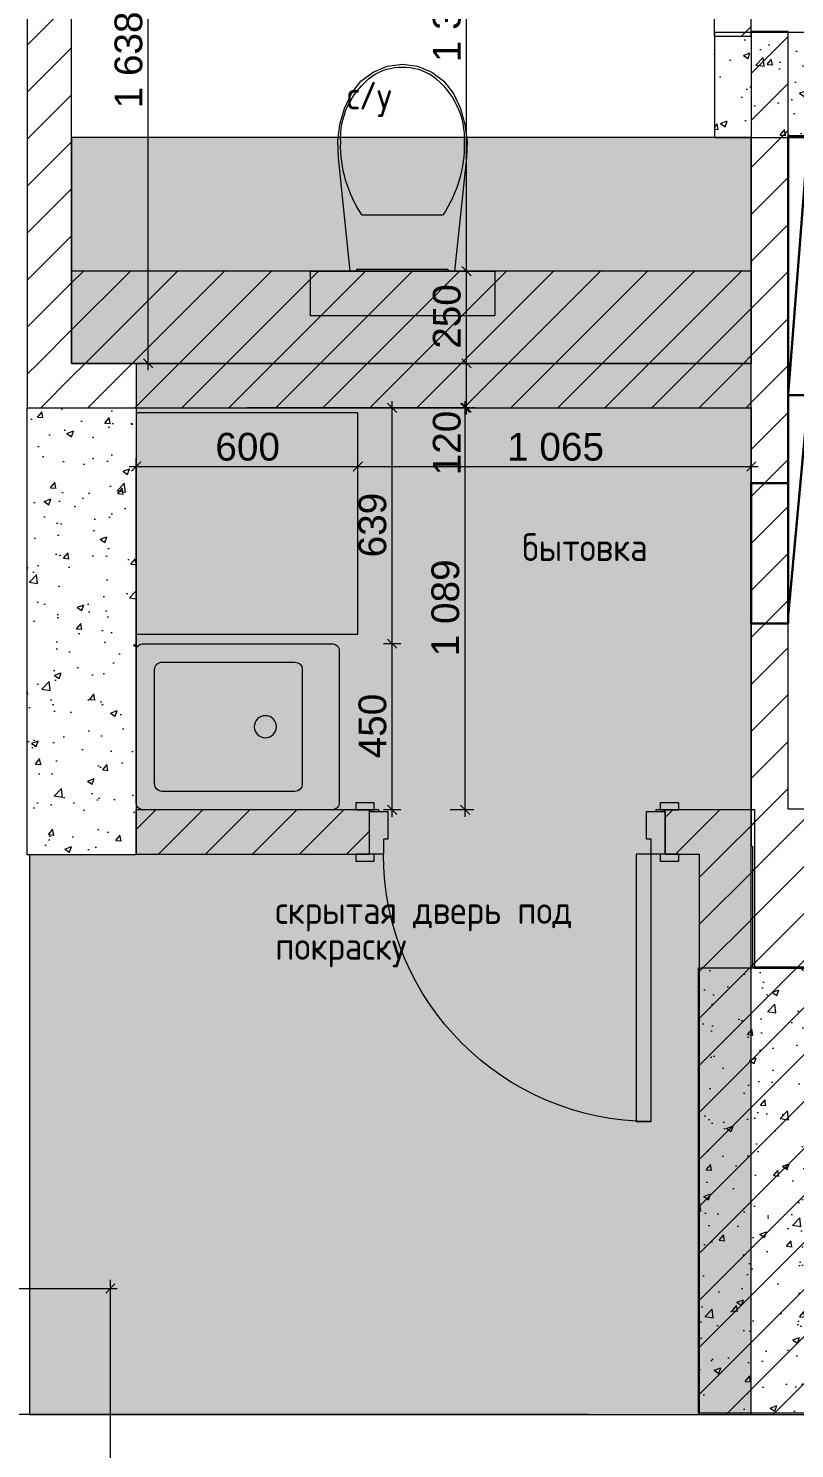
# Model space of a CAD drawing. Header units: millimetres. Extents: x 2336463 to 2579121, y 595385 to 778077.
# Drawn here: x 2437519 to 2439593, y 633169 to 637015 of the extents above; entities that cross this region are included whole.
import ezdxf

# ---------------------------------------------------------------- set-up
doc = ezdxf.new("R2010")
doc.units = ezdxf.units.MM
doc.header["$MEASUREMENT"] = 0
for name, color, linetype in [('+возводимые стены', 7, 'Continuous'), ('1 Планировка размеры', 7, 'Continuous'), ('Интерьер - Мебель', 7, 'Continuous'), ('сит план', 7, 'Continuous')]:
    doc.layers.add(name, color=color, linetype=linetype)
for name, color, linetype, lineweight in [('+возводимые стены_Ном._пера__1', 7, 'Continuous', 13), ('+возводимые стены_Ном._пера__101', 252, 'Continuous', 5), ('Двери ARCHICAD_Ном._пера__1', 7, 'Continuous', 13), ('Интерьер - Мебель_Ном._пера__1', 7, 'Continuous', 13), ('Конструктив - Стены Несущие_Ном._пера__21', 7, 'Continuous', 30), ('сит план_Ном._пера__1', 7, 'Continuous', 13), ('сит план_Ном._пера__21', 7, 'Continuous', 30)]:
    doc.layers.add(name, color=color, linetype=linetype, lineweight=lineweight)
for name, color, linetype, lineweight, true_color in [('+возводимые стены_Ном._пера__119', 7, 'Continuous', 0, 0xdecbcb), ('+возводимые стены_Ном._пера__169', 7, 'Continuous', 5, 0x68b353), ('+возводимые стены_Ном._пера__242', 7, 'Continuous', 13, 0x1b55b5), ('+размер планировка_Ном._пера__242', 7, 'Continuous', 13, 0x1b55b5), ('1 Планировка размеры_Ном._пера__242', 7, 'Continuous', 13, 0x1b55b5), ('сит план_Ном._пера__87', 7, 'Continuous', 20, 0x6a6a6a)]:
    doc.layers.add(name, color=color, linetype=linetype, lineweight=lineweight, true_color=true_color)
doc.styles.add('СГЕНЕРИР_СТИЛЬ_1', font='arial.ttf')
doc.styles.add('СГЕНЕРИР_СТИЛЬ_4', font='isocp.shx')
doc.dimstyles.new('СГЕНЕРИР_СТИЛЬ__1', dxfattribs={"dimtxt": 75, "dimasz": 23.75, "dimexe": 0.18, "dimexo": 300, "dimgap": 0, "dimtad": 1, "dimtih": 1, "dimtoh": 1, "dimdec": 0, "dimzin": 0, "dimdsep": 46, "dimtxsty": 'СГЕНЕРИР_СТИЛЬ_1', "dimblk": 'ARROWHEAD_6', "dimblk1": 'ARROWHEAD_6', "dimblk2": 'ARROWHEAD_6', "dimcen": 0.09, "dimclrd": 256, "dimclre": 256, "dimclrt": 256, "dimazin": 0, "dimtfac": 1, "dimtdec": 4, "dimtmove": 0, "dimatfit": 3, "dimfxl": 0, "dimtolj": 1, "dimtzin": 0, "dimarcsym": 0})
doc.dimstyles.new('СГЕНЕРИР_СТИЛЬ__2', dxfattribs={"dimtxt": 75, "dimasz": 23.75, "dimexe": 0.18, "dimexo": 300, "dimgap": 0, "dimtad": 1, "dimdec": 0, "dimzin": 0, "dimdsep": 46, "dimtxsty": 'СГЕНЕРИР_СТИЛЬ_1', "dimblk": 'ARROWHEAD_6', "dimblk1": 'ARROWHEAD_6', "dimblk2": 'ARROWHEAD_6', "dimcen": 0.09, "dimclrd": 256, "dimclre": 256, "dimclrt": 256, "dimazin": 0, "dimtfac": 1, "dimtdec": 4, "dimtmove": 0, "dimatfit": 3, "dimfxl": 0, "dimtolj": 1, "dimtzin": 0, "dimarcsym": 0})
pattern_1 = [(45, (2086872.015, 585813.69), (-63.639609, 63.639609), [])]
pattern_2 = [(50, (2086872.01, 585813.69), (-182.18467, 15.939086), [19.05, -209.55]), (355, (2086872.01, 585813.69), (-35.24342, 191.05685), [15.24, -167.64058]), (100.451445, (2086887.2, 585812.36), (146.94125, 175.11775), [16.19001, -178.09024]), (46.1842, (2086872.01, 585864.49), (-271.07904, 42.04233), [28.575, -314.325]), (96.63556, (2086894.6, 585860.98), (237.40413, 247.42612), [24.28502, -267.1356]), (351.18415, (2086872.01, 585864.49), (237.40413, 247.42612), [22.85997, -251.45973]), (21, (2086897.41, 585851.79), (-151.61439, 102.2652), [19.05, -209.55]), (326, (2086897.41, 585851.79), (61.80203, 184.18797), [15.24, -167.64]), (71.451445, (2086910.05, 585843.26), (213.41642, 81.92277), [16.19001, -178.08994]), (37.5, (2086872.015, 585813.686), (3.088603, 84.555039), [0, -165.608, 0, -170.18, 0, -168.275]), (7.5, (2086872.015, 585813.69), (66.819663, 100.180575), [0, -97.028, 0, -161.798, 0, -64.135]), (327.5, (2086815.37, 585813.686), (-135.590595, 5.728744), [0, -63.5, 0, -198.12, 0, -262.89]), (317.5, (2086789.97, 585813.69), (148.12918, 25.42649), [0, -82.55, 0, -131.572, 0, -186.69])]

# ---------------------------------------------------------------- blocks, each defined once
blk = doc.blocks.new('Перекрытие_129', base_point=(2437810.8, 635374.6))
at = {"layer": 'Интерьер - Мебель_Ном._пера__1', "color": 7, "linetype": 'Continuous', "lineweight": 13, "flags": 128}
blk.add_lwpolyline([(2437810.8, 635374.6), (2438410.8, 635374.6), (2438410.8, 635974.6), (2437810.8, 635974.6)], close=True, dxfattribs=at)
blk = doc.blocks.new('Стена_418', base_point=(2439376.3, 637865.4))
at = {"layer": 'сит план_Ном._пера__87', "linetype": 'Continuous', "lineweight": 20, "true_color": 0x6a6a6a}
h = blk.add_hatch(dxfattribs=at)
h.set_pattern_fill('Блоки_Бетонные_Эффективные', color=251, style=0, pattern_type=2)
h.set_pattern_definition(pattern_1)
h.paths.add_polyline_path([(2439376.3, 637865.4), (2439375.7, 636994.1), (2439475.7, 636994), (2439476.3, 637865.3)])
at = {"layer": 'сит план_Ном._пера__1', "color": 7, "linetype": 'Continuous', "lineweight": 13, "flags": 128}
for points in [[(2439376.3, 637865.4), (2439375.7, 636994.1)], [(2439476.3, 637865.3), (2439376.3, 637865.4)], [(2439476.3, 637864.8), (2439476.3, 637865.3)], [(2439475.7, 636994), (2439476.3, 637764.8)], [(2439375.7, 636994.1), (2439475.7, 636994)]]:
    blk.add_lwpolyline(points, dxfattribs=at)
blk = doc.blocks.new('Стена_422', base_point=(2439476.2, 637006.8))
at = {"layer": 'сит план_Ном._пера__87', "linetype": 'Continuous', "lineweight": 20, "true_color": 0x6a6a6a}
h = blk.add_hatch(dxfattribs=at)
h.set_pattern_fill('Блоки_Бетонные_Эффективные', color=251, style=0, pattern_type=2)
h.set_pattern_definition(pattern_1)
h.paths.add_polyline_path([(2439576.2, 634900.8), (2439576.2, 637006.8), (2439476.2, 637006.8), (2439476.2, 634900.8)])
h = blk.add_hatch(dxfattribs=at)
h.set_pattern_fill('Блоки_Бетонные_Эффективные', color=251, style=0, pattern_type=2)
h.set_pattern_definition(pattern_1)
h.paths.add_polyline_path([(2439576.2, 634900.8), (2439476.2, 634800.8), (2439576.2, 634800.8)])
h = blk.add_hatch(dxfattribs=at)
h.set_pattern_fill('Блоки_Бетонные_Эффективные', color=251, style=0, pattern_type=2)
h.set_pattern_definition(pattern_1)
h.paths.add_polyline_path([(2439576.2, 634900.8), (2439476.2, 634900.8), (2439476.2, 634800.8)])
at = {"layer": 'сит план_Ном._пера__1', "color": 7, "linetype": 'Continuous', "lineweight": 13, "flags": 128}
for points in [[(2439476.2, 637006.8), (2439476.2, 636108.2)], [(2439576.2, 637006.8), (2439476.2, 637006.8)], [(2439576.2, 634900.8), (2439576.2, 637006.8)], [(2439476.2, 635988.2), (2439476.2, 634800.8)]]:
    blk.add_lwpolyline(points, dxfattribs=at)
blk = doc.blocks.new('Стена_423', base_point=(2439476.2, 634800.8))
at = {"layer": 'сит план_Ном._пера__87', "linetype": 'Continuous', "lineweight": 20, "true_color": 0x6a6a6a}
h = blk.add_hatch(dxfattribs=at)
h.set_pattern_fill('Блоки_Бетонные_Эффективные', color=251, style=0, pattern_type=2)
h.set_pattern_definition(pattern_1)
h.paths.add_polyline_path([(2439576.2, 634800.8), (2439926.2, 634800.8), (2439926.2, 634900.8), (2439576.2, 634900.8)])
h = blk.add_hatch(dxfattribs=at)
h.set_pattern_fill('Блоки_Бетонные_Эффективные', color=251, style=0, pattern_type=2)
h.set_pattern_definition(pattern_1)
h.paths.add_polyline_path([(2440026.2, 634900.8), (2439926.2, 634900.8), (2440026.2, 634800.8)])
h = blk.add_hatch(dxfattribs=at)
h.set_pattern_fill('Блоки_Бетонные_Эффективные', color=251, style=0, pattern_type=2)
h.set_pattern_definition(pattern_1)
h.paths.add_polyline_path([(2440026.2, 634800.8), (2439926.2, 634900.8), (2439926.2, 634800.8)])
at = {"layer": 'сит план_Ном._пера__1', "color": 7, "linetype": 'Continuous', "lineweight": 13, "flags": 128}
for points in [[(2439926.2, 634900.8), (2439576.2, 634900.8)], [(2440026.2, 634800.8), (2440026.2, 634900.8)], [(2439476.2, 634800.8), (2439479.2, 634800.8)], [(2439629.2, 634800.8), (2440026.2, 634800.8)]]:
    blk.add_lwpolyline(points, dxfattribs=at)
blk = doc.blocks.new('Стена_425', base_point=(2439335.4, 634469.6))
at = {"layer": 'сит план_Ном._пера__87', "linetype": 'Continuous', "lineweight": 20, "true_color": 0x6a6a6a}
h = blk.add_hatch(dxfattribs=at)
h.set_pattern_fill('Блоки_Бетонные_Эффективные', color=251, style=0, pattern_type=2)
h.set_pattern_definition(pattern_1)
h.paths.add_polyline_path([(2439335.4, 634469.6), (2439335.4, 633261.6), (2439630.4, 633261.6), (2439630.4, 634469.6)])
at = {"layer": 'сит план_Ном._пера__1', "color": 7, "linetype": 'Continuous', "lineweight": 13, "flags": 128}
for points in [[(2439335.4, 634469.6), (2439335.4, 633261.6)], [(2439630.4, 634469.6), (2439485.4, 634469.6)], [(2439630.4, 633261.6), (2439630.4, 634469.6)], [(2439335.4, 633261.6), (2439630.4, 633261.6)]]:
    blk.add_lwpolyline(points, dxfattribs=at)
blk = doc.blocks.new('Стена_432', base_point=(2439629.2, 634473.6))
at = {"layer": '+возводимые стены_Ном._пера__169', "linetype": 'Continuous', "lineweight": 5, "true_color": 0x68b353}
h = blk.add_hatch(dxfattribs=at)
h.set_pattern_fill('Блоки_Бетонные_Эффективные', color=85, style=0, pattern_type=2)
h.set_pattern_definition(pattern_1)
h.paths.add_polyline_path([(2439629.2, 634473.6), (2439629.2, 634800.8), (2439479.2, 634800.8), (2439479.2, 634473.6)])
at = {"layer": '+возводимые стены_Ном._пера__101', "color": 252, "linetype": 'Continuous', "lineweight": 5, "flags": 128}
for points in [[(2439479.2, 634800.8), (2439479.2, 634473.6)], [(2439629.2, 634473.6), (2439629.2, 634800.8)], [(2439479.2, 634473.6), (2439629.2, 634473.6)]]:
    blk.add_lwpolyline(points, dxfattribs=at)
blk = doc.blocks.new('Стена_434', base_point=(2437636.2, 636108.2))
at = {"layer": '+возводимые стены_Ном._пера__169', "linetype": 'Continuous', "lineweight": 5, "true_color": 0x68b353}
h = blk.add_hatch(dxfattribs=at)
h.set_pattern_fill('Блоки_Бетонные_Эффективные', color=85, style=0, pattern_type=2)
h.set_pattern_definition(pattern_1)
h.paths.add_polyline_path([(2437636.2, 636108.2), (2437636.2, 638103.9), (2437516.2, 638103.9), (2437516.2, 636108.2)])
h = blk.add_hatch(dxfattribs=at)
h.set_pattern_fill('Блоки_Бетонные_Эффективные', color=85, style=0, pattern_type=2)
h.set_pattern_definition(pattern_1)
h.paths.add_polyline_path([(2437636.2, 636108.2), (2437516.2, 635988.2), (2437636.2, 635988.2)])
h = blk.add_hatch(dxfattribs=at)
h.set_pattern_fill('Блоки_Бетонные_Эффективные', color=85, style=0, pattern_type=2)
h.set_pattern_definition(pattern_1)
h.paths.add_polyline_path([(2437636.2, 636108.2), (2437516.2, 636108.2), (2437516.2, 635988.2)])
at = {"layer": '+возводимые стены_Ном._пера__101', "color": 252, "linetype": 'Continuous', "lineweight": 5, "flags": 128}
for points in [[(2437516.2, 638103.9), (2437516.2, 635988.2)], [(2437636.2, 637866), (2437636.2, 638103.9)], [(2437636.2, 636108.2), (2437636.2, 637746)], [(2437516.2, 635988.2), (2437636.2, 635988.2)]]:
    blk.add_lwpolyline(points, dxfattribs=at)
blk = doc.blocks.new('Стена_435', base_point=(2437636.2, 636108.2))
at = {"layer": '+возводимые стены_Ном._пера__169', "linetype": 'Continuous', "lineweight": 5, "true_color": 0x68b353}
h = blk.add_hatch(dxfattribs=at)
h.set_pattern_fill('Блоки_Бетонные_Эффективные', color=85, style=0, pattern_type=2)
h.set_pattern_definition(pattern_1)
h.paths.add_polyline_path([(2437636.2, 635988.2), (2439476.2, 635988.2), (2439476.2, 636108.2), (2437636.2, 636108.2)])
at = {"layer": '+возводимые стены_Ном._пера__101', "color": 252, "linetype": 'Continuous', "lineweight": 5, "flags": 128}
for points in [[(2439476.2, 636108.2), (2437636.2, 636108.2)], [(2437636.2, 635988.2), (2439476.2, 635988.2)]]:
    blk.add_lwpolyline(points, dxfattribs=at)
blk = doc.blocks.new('Однопольная Дверь 25_4')
at = {"layer": 'Двери ARCHICAD_Ном._пера__1', "color": 7, "linetype": 'Continuous', "lineweight": 13}
for p, q in [((322, 0), (322, 724)), ((322, 724), (362, 724)), ((362, 724), (362, 0)), ((-437, 0), (-437, 19)), ((-437, 19), (-387, 19)), ((-387, 0), (-437, 0)), ((-400, 0), (-437, 0)), ((-400, 0), (-437, 0)), ((-362, 0), (-400, 0)), ((-400, 0), (-400, -115)), ((-400, 0), (-400, -115)), ((-400, 0), (-400, -115)), ((-387, 19), (-387, 0)), ((-362, -40), (-362, 0)), ((362, 0), (322, 0)), ((400, 0), (362, 0)), ((362, 0), (362, -40)), ((387, 19), (437, 19)), ((387, 0), (387, 19)), ((437, 0), (387, 0)), ((400, -115), (400, 0)), ((400, 0), (400, -115)), ((400, 0), (400, -115)), ((400, 0), (437, 0)), ((400, 0), (437, 0)), ((437, 19), (437, 0)), ((-350, -40), (-362, -40)), ((-350, -115), (-350, -40)), ((362, -40), (350, -40)), ((350, -40), (350, -115)), ((-400, -120), (-400, -115)), ((-400, -115), (-375, -115)), ((-400, -115), (-350, -115)), ((-400, -115), (-400, -120)), ((-400, -115), (-400, -120)), ((-375, -115), (-375, -120)), ((350, -115), (400, -115)), ((375, -120), (375, -115)), ((375, -115), (400, -115)), ((400, -115), (400, -120)), ((400, -115), (400, -120)), ((400, -115), (400, -120)), ((-437, -139), (-437, -120)), ((-437, -120), (-387, -120)), ((-400, -120), (-437, -120)), ((-400, -120), (-437, -120)), ((-387, -139), (-437, -139)), ((-375, -120), (-400, -120)), ((-387, -120), (-387, -139)), ((400, -120), (375, -120)), ((387, -120), (437, -120)), ((387, -139), (387, -120)), ((437, -139), (387, -139)), ((400, -120), (437, -120)), ((400, -120), (437, -120)), ((437, -120), (437, -139))]:
    blk.add_line(p, q, dxfattribs=at)
blk.add_arc((362, 0), 724, 90, 180, dxfattribs=at)
blk = doc.blocks.new('Стена_437', base_point=(2437810.8, 634779.3))
at = {"layer": '+возводимые стены_Ном._пера__169', "linetype": 'Continuous', "lineweight": 5, "true_color": 0x68b353}
h = blk.add_hatch(dxfattribs=at)
h.set_pattern_fill('Блоки_Бетонные_Эффективные', color=85, style=0, pattern_type=2)
h.set_pattern_definition(pattern_1)
h.paths.add_polyline_path([(2437810.8, 634899.3), (2437810.8, 634779.3), (2438442.7, 634779.3), (2438442.7, 634899.3)])
h = blk.add_hatch(dxfattribs=at)
h.set_pattern_fill('Блоки_Бетонные_Эффективные', color=85, style=0, pattern_type=2)
h.set_pattern_definition(pattern_1)
h.paths.add_polyline_path([(2439335.4, 634899.3), (2439242.7, 634899.3), (2439242.7, 634779.3), (2439335.4, 634779.3)])
at = {"layer": '+возводимые стены_Ном._пера__101', "color": 252, "linetype": 'Continuous', "lineweight": 5}
for p, q in [((2438442.7, 634899.3), (2438405.7, 634899.3)), ((2438442.7, 634894.3), (2438442.7, 634899.3)), ((2438442.7, 634779.3), (2438442.7, 634894.3)), ((2439242.7, 634899.3), (2439279.7, 634899.3)), ((2439242.7, 634894.3), (2439242.7, 634899.3)), ((2439242.7, 634779.3), (2439242.7, 634894.3)), ((2438442.7, 634779.3), (2438405.7, 634779.3)), ((2439242.7, 634779.3), (2439279.7, 634779.3))]:
    blk.add_line(p, q, dxfattribs=at)
at = {"layer": '+возводимые стены_Ном._пера__101', "color": 252, "linetype": 'Continuous', "lineweight": 5, "flags": 128}
for points in [[(2438442.7, 634899.3), (2437810.8, 634899.3)], [(2437810.8, 634779.3), (2437810.8, 634899.3)], [(2439335.4, 634899.3), (2439242.7, 634899.3)], [(2437810.8, 634779.3), (2438442.7, 634779.3)], [(2439242.7, 634779.3), (2439335.4, 634779.3)]]:
    blk.add_lwpolyline(points, dxfattribs=at)
at = {"layer": 'Двери ARCHICAD_Ном._пера__1', "color": 7, "linetype": 'Continuous', "lineweight": 13, "xscale": -0.9999999999999999, "zscale": 1000, "rotation": 180.000753891838}
blk.add_blockref('Однопольная Дверь 25_4', (2438842.7, 634779.3), dxfattribs=at)
blk = doc.blocks.new('Стена_438', base_point=(2439335.4, 634469.6))
at = {"layer": '+возводимые стены_Ном._пера__169', "linetype": 'Continuous', "lineweight": 5, "true_color": 0x68b353}
h = blk.add_hatch(dxfattribs=at)
h.set_pattern_fill('Блоки_Бетонные_Эффективные', color=85, style=0, pattern_type=2)
h.set_pattern_definition(pattern_1)
h.paths.add_polyline_path([(2439335.4, 634899.3), (2439335.4, 634779.3), (2439485.4, 634899.3)])
h = blk.add_hatch(dxfattribs=at)
h.set_pattern_fill('Блоки_Бетонные_Эффективные', color=85, style=0, pattern_type=2)
h.set_pattern_definition(pattern_1)
h.paths.add_polyline_path([(2439335.4, 634779.3), (2439485.4, 634779.3), (2439485.4, 634899.3)])
h = blk.add_hatch(dxfattribs=at)
h.set_pattern_fill('Блоки_Бетонные_Эффективные', color=85, style=0, pattern_type=2)
h.set_pattern_definition(pattern_1)
h.paths.add_polyline_path([(2439335.4, 634779.3), (2439335.4, 634469.6), (2439485.4, 634469.6), (2439485.4, 634779.3)])
at = {"layer": '+возводимые стены_Ном._пера__101', "color": 252, "linetype": 'Continuous', "lineweight": 5, "flags": 128}
for points in [[(2439485.4, 634899.3), (2439335.4, 634899.3)], [(2439485.4, 634469.6), (2439485.4, 634899.3)], [(2439335.4, 634779.3), (2439335.4, 634469.6)]]:
    blk.add_lwpolyline(points, dxfattribs=at)
blk = doc.blocks.new('Унитаз 25')
at = {"layer": 'Интерьер - Мебель_Ном._пера__1', "color": 7, "linetype": 'Continuous', "lineweight": 13}
for p, q in [((-250, 120), (250, 120)), ((-250, 0), (-250, 120)), ((250, 0), (250, 120)), ((-250, 0), (250, 0)), ((0, -151.4), (-108.9, -151.4)), ((108.9, -151.4), (0, -151.4))]:
    blk.add_line(p, q, dxfattribs=at)
at = {"layer": 'Интерьер - Мебель_Ном._пера__1', "color": 7, "linetype": 'Continuous', "lineweight": 13, "flags": 128}
for points in [[(-169.4, -396.7), (-157, -440.3), (-138, -481.3), (-112.4, -513.9), (-79.4, -538.8), (-41, -554.6), (0, -560), (41, -554.6), (79.4, -538.8), (112.4, -513.9), (138, -481.3), (157, -440.3), (169.4, -396.7), (174.9, -351.8), (173.3, -306.6), (141, 0), (-141, 0), (-173.3, -306.6), (-174.9, -351.8)], [(123, 0), (-123, 0), (-123, -5), (123, -5)]]:
    blk.add_lwpolyline(points, close=True, dxfattribs=at)
at = {"layer": 'Интерьер - Мебель_Ном._пера__1', "color": 7, "linetype": 'Continuous', "lineweight": 13}
for centre, major_axis, start_param, end_param in [((258.1, -339.4), (425.3, 0), 2.612188, 3.165208), ((-258.1, -339.4), (425.3, 0), 6.259567, 6.812588), ((89.5, -360.8), (256.9, 0), 3.085861, 3.98645), ((-89.5, -360.8), (256.9, 0), 5.438324, 6.338913), ((0.8, -431.2), (138.5, 0), 4.079884, 4.706528), ((-0.8, -431.2), (138.5, 0), 4.71825, 5.344894)]:
    blk.add_ellipse(centre, major_axis=major_axis, ratio=0.875546, start_param=start_param, end_param=end_param, dxfattribs=at)
blk = doc.blocks.new('Мойка Обычная 25_3')
at = {"layer": 'Интерьер - Мебель_Ном._пера__1', "color": 7, "linetype": 'Continuous', "lineweight": 13}
for p, q in [((50, 430), (50, 70)), ((380, 450), (70, 450)), ((400, 70), (400, 430)), ((70, 50), (380, 50))]:
    blk.add_line(p, q, dxfattribs=at)
at = {"layer": 'Интерьер - Мебель_Ном._пера__1', "color": 7, "linetype": 'Continuous', "lineweight": 13, "flags": 128}
blk.add_lwpolyline([(20, 0), (430, 0, 0.414214), (450, 20), (450, 530, 0.414214), (430, 550), (20, 550, 0.414214), (0, 530), (0, 20, 0.414214)], format="xyb", close=True, dxfattribs=at)
at = {"layer": 'Интерьер - Мебель_Ном._пера__1', "color": 7, "linetype": 'Continuous', "lineweight": 13}
blk.add_circle((225, 350), 30, dxfattribs=at)
for centre, start, end in [((70, 430), 90, 180), ((380, 430), 0, 90), ((70, 70), 180, 270), ((380, 70), 270, 0)]:
    blk.add_arc(centre, 20, start, end, dxfattribs=at)
blk.add_point((70, 50), dxfattribs=at)
blk = doc.blocks.new('*D3133', base_point=(2086872, 585813.7))
at = {"layer": '1 Планировка размеры_Ном._пера__242', "color": 152, "linetype": 'Continuous', "lineweight": 13, "true_color": 0x1b55b5}
for p, q in [((2438728.8, 636108.2), (2438681.9, 636108.2)), ((2438692.8, 636120.7), (2438717.8, 636095.7)), ((2438705.3, 635988.2), (2438705.3, 636108.2)), ((2438728.8, 635988.2), (2438681.9, 635988.2)), ((2438692.8, 636000.7), (2438717.8, 635975.7)), ((2438705.3, 635969.4), (2438705.3, 635988.2))]:
    blk.add_line(p, q, dxfattribs=at)
at = {"layer": '1 Планировка размеры_Ном._пера__242', "color": 152, "lineweight": 13, "true_color": 0x1b55b5, "insert": (2438690.3, 635805), "char_height": 75, "attachment_point": 7, "rotation": 90, "style": 'СГЕНЕРИР_СТИЛЬ_1'}
blk.add_mtext('\\A1;{\\pql;\\fArial|b0|i0|c204|p38;120}', dxfattribs=at)
blk = doc.blocks.new('ARROWHEAD_6')
at = {"color": 0, "linetype": 'Continuous', "lineweight": 0}
for p, q in [((0, 0), (-1, 0)), ((-0.5, -0.5), (0.5, 0.5))]:
    blk.add_line(p, q, dxfattribs=at)
blk = doc.blocks.new('*D3134', base_point=(2086872, 585813.7))
at = {"layer": '1 Планировка размеры_Ном._пера__242', "color": 152, "linetype": 'Continuous', "lineweight": 13, "true_color": 0x1b55b5}
for p, q in [((2438692.8, 636370.7), (2438717.8, 636345.7)), ((2439176.2, 636358.2), (2438681.9, 636358.2)), ((2438705.3, 636108.2), (2438705.3, 636358.2)), ((2438728.8, 636108.2), (2438681.9, 636108.2)), ((2438692.8, 636120.7), (2438717.8, 636095.7))]:
    blk.add_line(p, q, dxfattribs=at)
at = {"layer": '1 Планировка размеры_Ном._пера__242', "color": 152, "lineweight": 13, "true_color": 0x1b55b5, "insert": (2438690.3, 636147.8), "char_height": 75, "attachment_point": 7, "rotation": 90, "style": 'СГЕНЕРИР_СТИЛЬ_1'}
blk.add_mtext('\\A1;{\\pql;\\fArial|b0|i0|c204|p38;250}', dxfattribs=at)
blk = doc.blocks.new('*D3135', base_point=(2086872, 585813.7))
at = {"layer": '1 Планировка размеры_Ном._пера__242', "color": 152, "linetype": 'Continuous', "lineweight": 13, "true_color": 0x1b55b5}
for p, q in [((2438717.8, 637733.5), (2438692.8, 637758.5)), ((2438705.3, 637746), (2438705.3, 637764.7)), ((2439076.3, 637746), (2438681.9, 637746)), ((2438705.3, 636358.2), (2438705.3, 637746)), ((2438692.8, 636370.7), (2438717.8, 636345.7)), ((2439176.2, 636358.2), (2438681.9, 636358.2))]:
    blk.add_line(p, q, dxfattribs=at)
at = {"layer": '1 Планировка размеры_Ном._пера__242', "color": 152, "lineweight": 13, "true_color": 0x1b55b5, "insert": (2438690.3, 636923.9), "char_height": 75, "attachment_point": 7, "rotation": 90, "style": 'СГЕНЕРИР_СТИЛЬ_1'}
blk.add_mtext('\\A1;{\\pql;\\fArial|b0|i0|c204|p38;1\xa0388}', dxfattribs=at)
blk = doc.blocks.new('*D3136', base_point=(2086872, 585813.7))
at = {"layer": '1 Планировка размеры_Ном._пера__242', "color": 152, "linetype": 'Continuous', "lineweight": 13, "true_color": 0x1b55b5}
for p, q in [((2437648.7, 637405.1), (2437623.7, 637380.1)), ((2437636.2, 636408.2), (2437636.2, 637416.1)), ((2438544.3, 637405.1), (2438519.3, 637380.1)), ((2438531.8, 637218.2), (2438531.8, 637416.1)), ((2437617.5, 637392.6), (2437636.2, 637392.6)), ((2437636.2, 637392.6), (2438531.8, 637392.6))]:
    blk.add_line(p, q, dxfattribs=at)
at = {"layer": '1 Планировка размеры_Ном._пера__242', "color": 152, "lineweight": 13, "true_color": 0x1b55b5, "insert": (2437998.6, 637407.6), "char_height": 75, "attachment_point": 7, "style": 'СГЕНЕРИР_СТИЛЬ_1'}
blk.add_mtext('\\A1;{\\pql;\\fArial|b0|i0|c204|p38;896}', dxfattribs=at)
blk = doc.blocks.new('*D3137', base_point=(2086872, 585813.7))
at = {"layer": '1 Планировка размеры_Ном._пера__242', "color": 152, "linetype": 'Continuous', "lineweight": 13, "true_color": 0x1b55b5}
for p, q in [((2438544.3, 637405.1), (2438519.3, 637380.1)), ((2438531.8, 637218.2), (2438531.8, 637416.1)), ((2439363.7, 637380.1), (2439388.7, 637405.1)), ((2439376.2, 637019.8), (2439376.2, 637416.1)), ((2438531.8, 637392.6), (2439376.2, 637392.6)), ((2439376.2, 637392.6), (2439394.9, 637392.6))]:
    blk.add_line(p, q, dxfattribs=at)
at = {"layer": '1 Планировка размеры_Ном._пера__242', "color": 152, "lineweight": 13, "true_color": 0x1b55b5, "insert": (2438868.6, 637407.6), "char_height": 75, "attachment_point": 7, "style": 'СГЕНЕРИР_СТИЛЬ_1'}
blk.add_mtext('\\A1;{\\pql;\\fArial|b0|i0|c204|p38;844}', dxfattribs=at)
blk = doc.blocks.new('*D3139', base_point=(2086872, 585813.7))
at = {"layer": '1 Планировка размеры_Ном._пера__242', "color": 152, "linetype": 'Continuous', "lineweight": 13, "true_color": 0x1b55b5}
for p, q in [((2437792.1, 635828.9), (2437810.8, 635828.9)), ((2437823.3, 635841.4), (2437798.3, 635816.4)), ((2437810.8, 635077.6), (2437810.8, 635852.4)), ((2437810.8, 635828.9), (2438410.8, 635828.9)), ((2438423.3, 635841.4), (2438398.3, 635816.4)), ((2438410.8, 635674.6), (2438410.8, 635852.4))]:
    blk.add_line(p, q, dxfattribs=at)
at = {"layer": '1 Планировка размеры_Ном._пера__242', "color": 152, "lineweight": 13, "true_color": 0x1b55b5, "insert": (2438025.5, 635843.9), "char_height": 75, "attachment_point": 7, "style": 'СГЕНЕРИР_СТИЛЬ_1'}
blk.add_mtext('\\A1;{\\pql;\\fArial|b0|i0|c204|p38;600}', dxfattribs=at)
blk = doc.blocks.new('*D3140', base_point=(2086872, 585813.7))
at = {"layer": '1 Планировка размеры_Ном._пера__242', "color": 152, "linetype": 'Continuous', "lineweight": 13, "true_color": 0x1b55b5}
for p, q in [((2438423.3, 635841.4), (2438398.3, 635816.4)), ((2438410.8, 635674.6), (2438410.8, 635852.4)), ((2438410.8, 635828.9), (2439476.2, 635828.9)), ((2439463.7, 635816.4), (2439488.7, 635841.4)), ((2439476.2, 635805.5), (2439476.2, 635852.4)), ((2439476.2, 635828.9), (2439495, 635828.9))]:
    blk.add_line(p, q, dxfattribs=at)
at = {"layer": '1 Планировка размеры_Ном._пера__242', "color": 152, "lineweight": 13, "true_color": 0x1b55b5, "insert": (2438815.3, 635843.9), "char_height": 75, "attachment_point": 7, "style": 'СГЕНЕРИР_СТИЛЬ_1'}
blk.add_mtext('\\A1;{\\pql;\\fArial|b0|i0|c204|p38;1\xa0065}', dxfattribs=at)
blk = doc.blocks.new('*D3146', base_point=(2086872, 585813.7))
at = {"layer": '1 Планировка размеры_Ном._пера__242', "color": 152, "linetype": 'Continuous', "lineweight": 13, "true_color": 0x1b55b5}
for p, q in [((2438527.4, 635349.1), (2438480.5, 635349.1)), ((2438491.5, 635361.6), (2438516.5, 635336.6)), ((2438504, 634899.1), (2438504, 635349.1)), ((2438491.5, 634911.6), (2438516.5, 634886.6)), ((2438527.4, 634899.1), (2438480.5, 634899.1)), ((2438504, 634880.3), (2438504, 634899.1))]:
    blk.add_line(p, q, dxfattribs=at)
at = {"layer": '1 Планировка размеры_Ном._пера__242', "color": 152, "lineweight": 13, "true_color": 0x1b55b5, "insert": (2438489, 635038.7), "char_height": 75, "attachment_point": 7, "rotation": 90, "style": 'СГЕНЕРИР_СТИЛЬ_1'}
blk.add_mtext('\\A1;{\\pql;\\fArial|b0|i0|c204|p38;450}', dxfattribs=at)
blk = doc.blocks.new('*D3147', base_point=(2086872, 585813.7))
at = {"layer": '1 Планировка размеры_Ном._пера__242', "color": 152, "linetype": 'Continuous', "lineweight": 13, "true_color": 0x1b55b5}
for p, q in [((2438527.4, 635987.6), (2438110.8, 635987.6)), ((2438516.5, 635975.1), (2438491.5, 636000.1)), ((2438504, 635987.6), (2438504, 636006.3)), ((2438504, 635349.1), (2438504, 635987.6)), ((2438527.4, 635349.1), (2438480.5, 635349.1)), ((2438491.5, 635361.6), (2438516.5, 635336.6))]:
    blk.add_line(p, q, dxfattribs=at)
at = {"layer": '1 Планировка размеры_Ном._пера__242', "color": 152, "lineweight": 13, "true_color": 0x1b55b5, "insert": (2438489, 635582.9), "char_height": 75, "attachment_point": 7, "rotation": 90, "style": 'СГЕНЕРИР_СТИЛЬ_1'}
blk.add_mtext('\\A1;{\\pql;\\fArial|b0|i0|c204|p38;639}', dxfattribs=at)
blk = doc.blocks.new('*D3148', base_point=(2086872, 585813.7))
at = {"layer": '1 Планировка размеры_Ном._пера__242', "color": 152, "linetype": 'Continuous', "lineweight": 13, "true_color": 0x1b55b5}
for p, q in [((2438724.9, 635987.6), (2438110.8, 635987.6)), ((2438713.9, 635975.1), (2438688.9, 636000.1)), ((2438701.4, 635987.6), (2438701.4, 636006.3)), ((2438701.4, 634899.1), (2438701.4, 635987.6)), ((2438688.9, 634911.6), (2438713.9, 634886.6)), ((2438724.9, 634899.1), (2438660.8, 634899.1)), ((2438701.4, 634880.3), (2438701.4, 634899.1))]:
    blk.add_line(p, q, dxfattribs=at)
at = {"layer": '1 Планировка размеры_Ном._пера__242', "color": 152, "lineweight": 13, "true_color": 0x1b55b5, "insert": (2438686.4, 635315.1), "char_height": 75, "attachment_point": 7, "rotation": 90, "style": 'СГЕНЕРИР_СТИЛЬ_1'}
blk.add_mtext('\\A1;{\\pql;\\fArial|b0|i0|c204|p38;1\xa0089}', dxfattribs=at)
blk = doc.blocks.new('*D3154', base_point=(2086872, 585813.7))
at = {"layer": '1 Планировка размеры_Ном._пера__242', "color": 152, "linetype": 'Continuous', "lineweight": 13, "true_color": 0x1b55b5}
for p, q in [((2432122.4, 633602.9), (2432141.1, 633602.9)), ((2432153.6, 633615.4), (2432128.6, 633590.4)), ((2432141.1, 631777.7), (2432141.1, 633626.3)), ((2432141.1, 633602.9), (2437741.2, 633602.9)), ((2437728.7, 633590.4), (2437753.7, 633615.4)), ((2437741.2, 632178), (2437741.2, 633626.3)), ((2437741.2, 633602.9), (2437760, 633602.9))]:
    blk.add_line(p, q, dxfattribs=at)
at = {"layer": '1 Планировка размеры_Ном._пера__242', "color": 152, "lineweight": 13, "true_color": 0x1b55b5, "insert": (2434812.9, 633617.9), "char_height": 75, "attachment_point": 7, "style": 'СГЕНЕРИР_СТИЛЬ_1'}
blk.add_mtext('\\A1;{\\pql;\\fArial|b0|i0|c204|p38;5\xa0600}', dxfattribs=at)
blk = doc.blocks.new('*D3181', base_point=(2086872, 585813.7))
at = {"layer": '1 Планировка размеры_Ном._пера__242', "color": 152, "linetype": 'Continuous', "lineweight": 13, "true_color": 0x1b55b5}
for p, q in [((2436116.1, 634790.1), (2436141.1, 634765.1)), ((2437215.8, 634777.6), (2436105.2, 634777.6)), ((2436128.6, 633261.6), (2436128.6, 634777.6)), ((2439035.4, 633261.6), (2436105.2, 633261.6)), ((2436116.1, 633274.1), (2436141.1, 633249.1)), ((2436128.6, 633242.8), (2436128.6, 633261.6))]:
    blk.add_line(p, q, dxfattribs=at)
at = {"layer": '1 Планировка размеры_Ном._пера__242', "color": 152, "lineweight": 13, "true_color": 0x1b55b5, "insert": (2436113.6, 633891.3), "char_height": 75, "attachment_point": 7, "rotation": 90, "style": 'СГЕНЕРИР_СТИЛЬ_1'}
blk.add_mtext('\\A1;{\\pql;\\fArial|b0|i0|c204|p38;1\xa0516}', dxfattribs=at)
blk = doc.blocks.new('*D3185', base_point=(2086872, 585813.7))
at = {"layer": '1 Планировка размеры_Ном._пера__242', "color": 152, "linetype": 'Continuous', "lineweight": 13, "true_color": 0x1b55b5}
for p, q in [((2437831.1, 637758.5), (2437856.1, 637733.5)), ((2437867.1, 637746), (2437820.2, 637746)), ((2437843.6, 636108.2), (2437843.6, 637746)), ((2437867.1, 636108.2), (2437820.2, 636108.2)), ((2437831.1, 636120.7), (2437856.1, 636095.7)), ((2437843.6, 636089.4), (2437843.6, 636108.2))]:
    blk.add_line(p, q, dxfattribs=at)
at = {"layer": '1 Планировка размеры_Ном._пера__242', "color": 152, "lineweight": 13, "true_color": 0x1b55b5, "char_height": 75, "attachment_point": 7, "rotation": 90, "style": 'СГЕНЕРИР_СТИЛЬ_1'}
for s, insert in [('\\A1;{\\pql;\\fArial|b0|i0|c204|p38;120}', (2437828.6, 637562.7)), ('\\A1;{\\pql;\\fArial|b0|i0|c204|p38;1\xa0638}', (2437828.6, 636798.9))]:
    blk.add_mtext(s, dxfattribs=dict(at, insert=insert))

msp = doc.modelspace()

# ---------------------------------------------------------------- hatches: boundary and pattern name
at = {"layer": '+возводимые стены_Ном._пера__119', "linetype": 'Continuous', "lineweight": 0, "true_color": 0x373232}
msp.add_hatch(color=250, dxfattribs=at).paths.add_polyline_path([(2439376.3, 636719.8), (2437636.2, 636719.8), (2437636.2, 636108.2), (2437810.8, 636108.2), (2437810.8, 634777.6), (2437522.6, 634777.6), (2437522.6, 633261.6), (2439476.2, 633261.6), (2439476.2, 636719.8)])
at = {"layer": '+возводимые стены_Ном._пера__242', "linetype": 'Continuous', "lineweight": 13, "true_color": 0x1b55b5}
h = msp.add_hatch(dxfattribs=at)
h.set_pattern_fill('Блоки_Бетонные_Эффективные', color=152, style=0, pattern_type=2)
h.set_pattern_definition(pattern_1)
h.paths.add_polyline_path([(2437636.2, 636108.2), (2439476.2, 636108.2), (2439476.2, 636358.2), (2437636.2, 636358.2)])
at = {"layer": 'сит план_Ном._пера__1', "linetype": 'Continuous', "lineweight": 13}
h = msp.add_hatch(dxfattribs=at)
h.set_pattern_fill('AR_CONC', style=0, pattern_type=2)
h.set_pattern_definition(pattern_2)
h.paths.add_polyline_path([(2440595.2, 637004.6), (2439376.2, 637004.6), (2439376.2, 636719.8), (2440595.2, 636719.8)])
h = msp.add_hatch(dxfattribs=at)
h.set_pattern_fill('AR_CONC', style=0, pattern_type=2)
h.set_pattern_definition(pattern_2)
h.paths.add_polyline_path([(2437515.8, 635987.6), (2437810.8, 635987.6), (2437810.8, 634777.6), (2437515.8, 634777.6)])
h = msp.add_hatch(dxfattribs=at)
h.set_pattern_fill('AR_CONC', style=0, pattern_type=2)
h.set_pattern_definition(pattern_2)
h.paths.add_polyline_path([(2439333.5, 634471.1), (2439628.5, 634471.1), (2439628.5, 633265.6), (2439333.5, 633265.6)])

# ---------------------------------------------------------------- linework, layer by layer
at = {"layer": '+возводимые стены_Ном._пера__1', "color": 7, "linetype": 'Continuous', "lineweight": 13, "flags": 128}
for points in [[(2439376.3, 636719.8), (2437636.2, 636719.8), (2437636.2, 636108.2), (2437810.8, 636108.2), (2437810.8, 634777.6), (2437522.6, 634777.6), (2437522.6, 633261.6), (2439476.2, 633261.6), (2439476.2, 636719.8)], [(2437636.2, 636108.2), (2439476.2, 636108.2), (2439476.2, 636358.2), (2437636.2, 636358.2)]]:
    msp.add_lwpolyline(points, close=True, dxfattribs=at)
at = {"layer": 'Конструктив - Стены Несущие_Ном._пера__21', "color": 7, "linetype": 'Continuous', "lineweight": 30}
for p, q in [((2439476.2, 635783.8), (2439576.2, 635783.8)), ((2439476.2, 635403.8), (2439476.2, 635783.8)), ((2439576.2, 635783.8), (2439576.2, 635403.8)), ((2439576.2, 635403.8), (2439476.2, 635403.8))]:
    msp.add_line(p, q, dxfattribs=at)
at = {"layer": 'сит план_Ном._пера__1', "color": 7, "linetype": 'Continuous', "lineweight": 13, "flags": 128}
for points in [[(2440595.2, 637004.6), (2439376.2, 637004.6), (2439376.2, 636719.8), (2440595.2, 636719.8)], [(2437515.8, 635987.6), (2437810.8, 635987.6), (2437810.8, 634777.6), (2437515.8, 634777.6)], [(2439333.5, 634471.1), (2439628.5, 634471.1), (2439628.5, 633265.6), (2439333.5, 633265.6)]]:
    msp.add_lwpolyline(points, close=True, dxfattribs=at)
at = {"layer": 'сит план_Ном._пера__21', "color": 7, "linetype": 'Continuous', "lineweight": 30, "flags": 128}
for points in [[(2439576.2, 636023.8), (2439626.2, 636673.8), (2439926.2, 636723.8), (2439576.2, 636723.8)], [(2439576.2, 635423.8), (2439626.2, 635972.4), (2439926.2, 636022.4), (2439576.2, 636022.4)]]:
    msp.add_lwpolyline(points, close=True, dxfattribs=at)

# ---------------------------------------------------------------- block references
at = {"layer": '+возводимые стены', "color": 252, "lineweight": 5}
for name, p in [('Стена_434', (2437636.2, 636108.2)), ('Стена_435', (2437636.2, 636108.2)), ('Стена_437', (2437810.8, 634779.3)), ('Стена_438', (2439335.4, 634469.6)), ('Стена_432', (2439629.2, 634473.6))]:
    msp.add_blockref(name, p, dxfattribs=at)
at = {"layer": 'Интерьер - Мебель', "color": 7, "linetype": 'Continuous', "lineweight": 13}
msp.add_blockref('Перекрытие_129', (2437810.8, 635374.6), dxfattribs=at)
at = {"layer": 'Интерьер - Мебель_Ном._пера__1', "color": 7, "linetype": 'Continuous', "lineweight": 13, "xscale": -1, "zscale": 1000}
for name, p, rotation in [('Унитаз 25', (2438531.8, 636358.2), 180), ('Мойка Обычная 25_3', (2437810.8, 634899.1), 270)]:
    msp.add_blockref(name, p, dxfattribs=dict(at, rotation=rotation))
at = {"layer": 'сит план', "color": 7, "lineweight": 13}
for name, p in [('Стена_418', (2439376.3, 637865.4)), ('Стена_422', (2439476.2, 637006.8)), ('Стена_423', (2439476.2, 634800.8)), ('Стена_425', (2439335.4, 634469.6))]:
    msp.add_blockref(name, p, dxfattribs=at)

# ---------------------------------------------------------------- texts
at = {"layer": '+размер планировка_Ном._пера__242', "color": 152, "linetype": 'Continuous', "lineweight": 13, "true_color": 0x1b55b5, "char_height": 75, "attachment_point": 1, "style": 'СГЕНЕРИР_СТИЛЬ_4'}
for s, insert in [('\\A1;{\\pql;\\Fisocp.shx;с/у }', (2438381.1, 636870.7)), ('\\A1;{\\pql;\\Fisocp.shx;бытовка}', (2438856.3, 635648))]:
    msp.add_mtext(s, dxfattribs=dict(at, insert=insert))
at = {"layer": '+размер планировка_Ном._пера__242', "color": 152, "linetype": 'Continuous', "lineweight": 13, "true_color": 0x1b55b5, "insert": (2438187.5, 634665.2), "char_height": 75, "attachment_point": 1, "line_spacing_factor": 0.777278, "style": 'СГЕНЕРИР_СТИЛЬ_4'}
msp.add_mtext('\\A1;{\\pql;\\Fisocp.shx;скрытая дверь под\\P\\pql;\\Fisocp.shx;покраску}', dxfattribs=at)

# ---------------------------------------------------------------- dimensions: what is measured, and where the dimension line sits
at = {"layer": '1 Планировка размеры', "color": 152, "linetype": 'Continuous', "lineweight": 13, "true_color": 0x1b55b5}
for base, p1, p2, picture, middle in [((2437843.6, 637746), (2437636.2, 636108.2), (2437636.2, 637746), '*D3185', (2437791.1, 636927.7)), ((2438705.3, 637746), (2439476.2, 636358.2), (2439376.3, 637746), '*D3135', (2438652.8, 637052.7)), ((2438705.3, 636358.2), (2438556.2, 636108.2), (2439476.2, 636358.2), '*D3134', (2438652.8, 636233.6)), ((2438705.3, 636108.2), (2438496.2, 635988.2), (2438556.2, 636108.2), '*D3133', (2438652.8, 635890.7)), ((2438503.9704, 635987.5835), (2438360.8349, 635349.0526), (2437810.8349, 635987.5835), '*D3147', (2438451.4704, 635668.7111)), ((2438701.4483, 635987.5835), (2438360.8349, 634899.0526), (2437810.8349, 635987.5835), '*D3148', (2438648.9483, 635443.9132)), ((2438504, 635349.1), (2438360.8, 634899.1), (2438360.8, 635349.1), '*D3146', (2438451.5, 635124.4)), ((2436128.6, 634777.6), (2439335.4, 633261.6), (2437515.8, 634777.6), '*D3181', (2436076.1, 634020.2))]:
    dim = msp.add_linear_dim(base=base, p1=p1, p2=p2, angle=90, dimstyle='СГЕНЕРИР_СТИЛЬ__2', dxfattribs=at)
    dim.commit()
    dim.dimension.update_dxf_attribs({"geometry": picture, "text_midpoint": middle, "dimtype": 160, "text_rotation": 90})
for base, p1, p2, picture, middle in [((2438531.8, 637392.6), (2437636.2, 636108.2), (2438531.8, 636918.2), '*D3136', (2438084.4, 637445.1)), ((2439376.2, 637392.6), (2438531.8, 636918.2), (2439376.2, 636719.8), '*D3137', (2438954.4, 637445.1)), ((2439476.2, 635828.9), (2438410.8, 635374.6), (2439476.2, 635988.2), '*D3140', (2438944.1, 635881.4)), ((2438410.8, 635828.9), (2437810.8, 634777.6), (2438410.8, 635374.6), '*D3139', (2438111.2, 635881.4)), ((2437741.2, 633602.9), (2432141.1, 631477.7), (2437741.2, 631878), '*D3154', (2434941.8, 633655.4))]:
    dim = msp.add_linear_dim(base=base, p1=p1, p2=p2, dimstyle='СГЕНЕРИР_СТИЛЬ__1', dxfattribs=at)
    dim.commit()
    dim.dimension.update_dxf_attribs({"geometry": picture, "text_midpoint": middle, "dimtype": 160})

doc.saveas('drawing.dxf')
